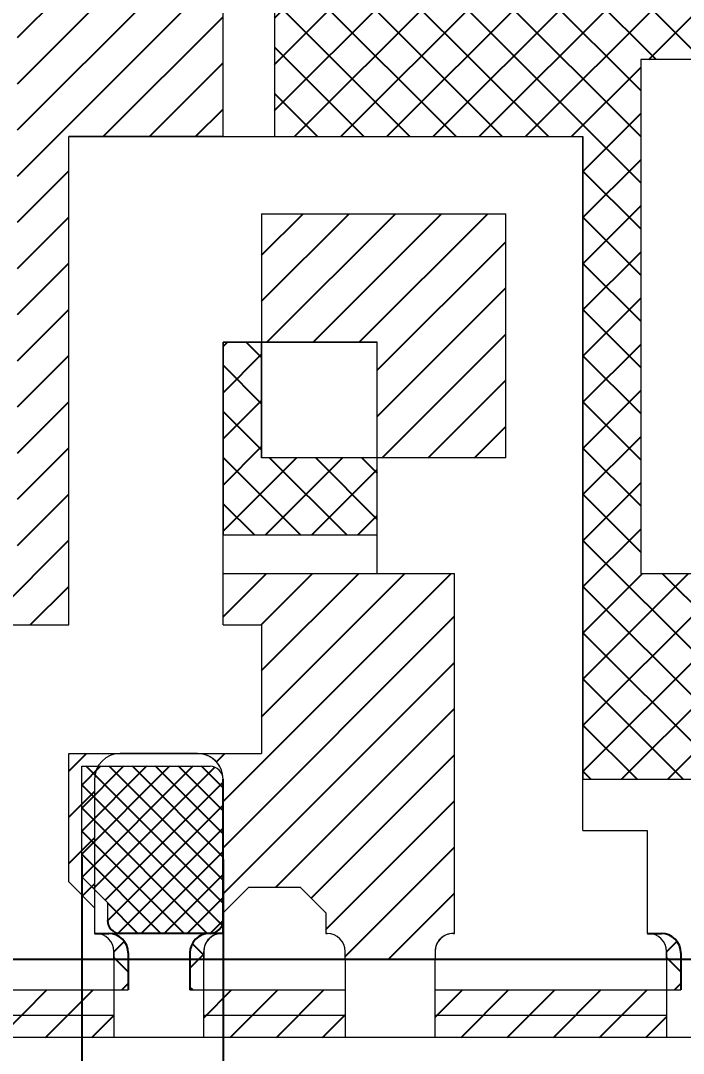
# Model space of a CAD drawing. Extents: x -4.2 to 13.4, y -4.2 to 26.3.
# Drawn here: x 11.636 to 12.28, y 22.102 to 23.106 of the extents above; entities that cross this region are included whole.
import ezdxf

# ---------------------------------------------------------------- set-up
doc = ezdxf.new("R2010")
doc.units = 0
doc.linetypes.add('SLD-Solid', pattern=[0])
doc.layers.add('AM_4', color=3, linetype='Continuous', lineweight=25)
doc.layers.add('LDF', color=7, linetype='SLD-Solid')
doc.layers.add('LF-LINE', color=1, linetype='Continuous')
doc.styles.get("Standard").update_dxf_attribs({"font": 'calibri.ttf'})
doc.dimstyles.new('副本 1 4', dxfattribs={"dimscale": 0.04, "dimtxt": 2.5, "dimasz": 2.5, "dimexe": 1.25, "dimexo": 0.625, "dimtad": 0, "dimdec": 3, "dimlfac": 2, "dimzin": 1, "dimtxsty": 'Standard', "dimcen": 2.5, "dimadec": 0, "dimazin": 0, "dimtfac": 1, "dimtdec": 3, "dimtmove": 0, "dimatfit": 3, "dimfxl": 1, "dimarcsym": 0})

# ---------------------------------------------------------------- blocks, each defined once
blk = doc.blocks.new('A$C153C7E87')
h = blk.add_hatch()
h.set_pattern_fill('ANSI31', scale=0.002, angle=-89.99999999999999, style=0)
h.set_pattern_definition([(315, (-9.371932650786619, 7.568336213357582), (0.0044901280605346, 0.0044901280605346), [])])
h.paths.add_polyline_path([(0.0119326722986841, -0.0228037573088074), (0.0119326722986841, 0.0021962426911699), (0.0069326722986887, 0.0071962426911654), (0.0069326722986887, -0.0178037573086982, -0.4142135623736279), (0.0019326722986932, -0.0228037573086937)], flags=17)
h.paths.add_polyline_path([(-0.0330673277013602, -0.0228037573086937), (-0.033067327701275, 0.0021962426912836), (-0.0380673277012704, 0.0071962426913501), (-0.0380673277012704, -0.0178037573086272, -0.4142135623730951), (-0.0430673277013511, -0.0228037573086937)])
h.paths.add_polyline_path([(-0.0780673277013477, -0.0228037573086937), (-0.0780673277013477, 0.0021962426912836), (-0.0830673277013148, 0.0071962426913501), (-0.0830673277013148, -0.0178037573086272, -0.4142135623730951), (-0.0880673277013386, -0.0228037573086937)])
h.paths.add_polyline_path([(-0.1230673277013068, -0.0228037573086937), (-0.1230673277013068, 0.0021962426913547), (-0.1280673277013875, 0.0071962426913501), (-0.1280673277013022, -0.0178037573086272, -0.4142135623730951), (-0.1330673277012977, -0.0228037573086937)])
h.paths.add_polyline_path([(-0.1680673277013511, -0.0228037573086937), (-0.1680673277013795, 0.0021962426913547), (-0.1730673277012613, 0.0071962426913501), (-0.1730673277012613, -0.0178037573086272, -0.4142135623730951), (-0.1780673277012568, -0.0228037573086937)])
h.paths.add_polyline_path([(-0.2130673277013386, -0.0228037573086937), (-0.2130673277013386, 0.0021962426912836), (-0.2180673277012204, 0.0071962426913501), (-0.2180673277012488, -0.0178037573086272, -0.4142135623730951), (-0.2230673277013295, -0.0228037573086937)])
h.paths.add_polyline_path([(-0.2580673277012977, -0.0228037573086937), (-0.2580673277012977, 0.0021962426912836), (-0.2630673277012931, 0.0071962426913501), (-0.2630673277012931, -0.0178037573086272, -0.4142135623730951), (-0.2680673277012886, -0.0228037573086937)])
h.paths.add_polyline_path([(-0.2830673277012749, -0.0228037573086937, -0.4142135623730951), (-0.2880673277012704, -0.0178037573086272), (-0.2880673277012704, 0.0071962426913501), (-0.2930673277013511, 0.0021962426912836), (-0.2930673277013511, -0.0228037573086937)])
h.paths.add_polyline_path([(-0.2860673277013177, -0.0478037573087136), (-0.2860673277013177, -0.0378037573087227), (-0.3110673277013802, -0.0378037573087227), (-0.3160673277012904, -0.0428037573086755), (-0.2910673277013984, -0.0428037573087181, -0.4142135623730951)])
h.paths.add_polyline_path([(-0.2860673277013177, -0.0728037573086908), (-0.2860673277013177, -0.0628037573086999, -0.4142135623730939), (-0.2910673277013984, -0.0678037573086954), (-0.3160673277012904, -0.0678037573086954), (-0.3110673277013802, -0.0728037573086908)])
h.paths.add_polyline_path([(-0.2910673277013984, -0.1328037573087073, -0.4142135623730951), (-0.2860673277013177, -0.1378037573087028), (-0.2860673277013177, -0.1278037573087118), (-0.3110673277013802, -0.1278037573087118), (-0.3160673277012904, -0.1328037573087073)])
h.paths.add_polyline_path([(-0.2860673277013177, -0.1628037573087226), (-0.2860673277013177, -0.1528037573087317, -0.4142135623730939), (-0.2910673277013984, -0.1578037573087272), (-0.3160673277012904, -0.1578037573086846), (-0.3110673277013802, -0.1628037573087226)])
h.paths.add_polyline_path([(-0.2860673277013177, -0.2078037573086817), (-0.2860673277013177, -0.1978037573086908, -0.4142135623730951), (-0.2910673277013984, -0.2028037573086863), (-0.3160673277012904, -0.2028037573086863), (-0.3110673277013802, -0.2078037573086817)])
h.paths.add_polyline_path([(-0.2910673277013984, -0.2678037573086982, -0.4142135623730951), (-0.2860673277013177, -0.2728037573086937), (-0.2860673277013177, -0.2628037573087028), (-0.3110673277013802, -0.2628037573087028), (-0.3160673277012904, -0.2678037573086982)])
h.paths.add_polyline_path([(-0.2510673277012358, -0.3378037573086772), (-0.2510673277012358, -0.3228037573086908), (-0.2510673277012358, -0.2928037573086755), (-0.2610673277013404, -0.2928037573086755), (-0.2610673277013404, -0.3003037573087255), (-0.2860673277013177, -0.3003037573087255), (-0.2860673277013177, -0.2878037573087226, -0.4142135623730951), (-0.2910673277013984, -0.2928037573087181), (-0.3170673277012668, -0.2928037573086755), (-0.3120673277013566, -0.2978037573087135), (-0.3120673277013566, -0.3078037573087045), (-0.3170673277012668, -0.3128037573086999), (-0.3210673277013711, -0.3128037573086999), (-0.3210673277012859, -0.3130537573087508, -0.4142135623730366), (-0.3245673277013168, -0.3165537573086681), (-0.3260673277012813, -0.3165537573086681), (-0.3260673277012813, -0.334053757308709), (-0.3245673277013168, -0.334053757308709, -0.4142135623730942), (-0.3210673277012859, -0.3375537573086262), (-0.3210673277013711, -0.3378037573086772)])
h.paths.add_polyline_path([(-0.1810673277012995, -0.3478037573086681), (-0.1810673277012995, -0.3003037573087255), (-0.206067327701362, -0.3003037573087255), (-0.206067327701362, -0.3228037573086908), (-0.2285673277013984, -0.3228037573086908), (-0.2285673277013984, -0.3478037573086681)])
h.paths.add_polyline_path([(0.1389326722986652, -0.5428037573087892), (0.1389326722986652, -0.5728037573087619), (0.1489326722986561, -0.562803757308771), (0.1739326722987187, -0.562803757308771), (0.1739326722987187, -0.5428037573087892), (0.1489326722986561, -0.5428037573087892), (0.1489326722986561, -0.525303757308862, 0.414213562373049), (0.1389326722986652, -0.5153037573088711), (-0.2910673277013984, -0.5153037573086863, 0.4142135623731419), (-0.3010673277013893, -0.5253037573086772), (-0.3010673277013041, -0.5428037573086755), (-0.3260673277012813, -0.5428037573086755), (-0.3260673277012813, -0.5628037573087), (-0.3010673277013041, -0.5628037573087), (-0.2910673277013984, -0.5728037573086909), (-0.2910673277013984, -0.5428037573086755)])
h.paths.add_polyline_path([(-0.2510673277012358, -0.5688037573086718), (-0.2460673277013257, -0.5738037573087383), (-0.2460673277013257, -0.5578037573087045), (-0.2660673277013359, -0.5578037573087045), (-0.2660673277013359, -0.5738037573087383), (-0.2610673277013404, -0.5688037573086718)])
h.paths.add_polyline_path([(-0.206067327701362, -0.5688037573086718), (-0.2010673277012813, -0.5738037573087383), (-0.2010673277012813, -0.5578037573087045), (-0.2210673277012631, -0.5578037573087045), (-0.2210673277012631, -0.5738037573087383), (-0.2160673277013529, -0.5688037573086718)])
h.paths.add_polyline_path([(-0.1610673277013177, -0.5688037573088565), (-0.1560673277013223, -0.5738037573087383), (-0.1560673277013223, -0.5578037573087045), (-0.1760673277013041, -0.5578037573087045), (-0.1760673277013041, -0.5738037573087383), (-0.1710673277013086, -0.5688037573088565)])
h.paths.add_polyline_path([(-0.1160673277013586, -0.5688037573088565), (-0.1110673277013348, -0.5738037573087383), (-0.1110673277013348, -0.5578037573087045), (-0.1310673277013166, -0.5578037573087045), (-0.1310673277013166, -0.5738037573087383), (-0.1260673277012358, -0.5688037573088565)])
h.paths.add_polyline_path([(-0.0710673277013712, -0.5688037573088565), (-0.0660673277012904, -0.5738037573087383), (-0.0660673277012904, -0.5578037573087045), (-0.0860673277012723, -0.5578037573087045), (-0.0860673277012723, -0.5738037573087383), (-0.0810673277013621, -0.5688037573088565)])
h.paths.add_polyline_path([(-0.0260673277012984, -0.5688037573088565), (-0.0210673277013314, -0.5738037573087383), (-0.0210673277013314, -0.5578037573087045), (-0.0410673277013984, -0.5578037573087045), (-0.0410673277013984, -0.5738037573087383), (-0.0360673277013177, -0.5688037573088565)])
h.paths.add_polyline_path([(0.018932672298746, -0.5688037573088565), (0.0239326722986562, -0.5738037573087383), (0.0239326722986562, -0.5578037573087045), (0.0039326722986743, -0.5578037573087045), (0.0039326722986743, -0.5738037573087383), (0.0089326722986414, -0.5688037573088565)])
h.paths.add_polyline_path([(0.0639326722986198, -0.5688037573088565), (0.0689326722987005, -0.5738037573087383), (0.0689326722987005, -0.5578037573087045), (0.0489326722987187, -0.5578037573087045), (0.0489326722987187, -0.5738037573087383), (0.0539326722986289, -0.5688037573088565)])
h.paths.add_polyline_path([(0.1089326722986641, -0.5688037573088565), (0.1139326722986595, -0.5738037573087383), (0.1139326722986595, -0.5578037573087045), (0.0939326722986778, -0.5578037573087045), (0.0939326722986778, -0.5738037573087383), (0.0989326722987016, -0.5688037573088565)])
h.paths.add_polyline_path([(0.1649326722987041, -0.4753037573087227), (0.1599326722986234, -0.4703037573087983), (0.1599326722986234, -0.4603037573088074), (0.1649326722987041, -0.4553037573087409), (0.1489326722986561, -0.4553037573087409), (0.1489326722986561, -0.4753037573087227)])
h.paths.add_polyline_path([(0.1649326722987041, -0.4303037573088347), (0.1599326722986234, -0.4253037573087255), (0.1599326722986234, -0.4153037573087346), (0.1649326722987041, -0.4103037573088529), (0.1489326722986561, -0.4103037573088529), (0.1489326722986561, -0.4303037573088347)])
h.paths.add_polyline_path([(0.1649326722987041, -0.3853037573088755), (0.1599326722986234, -0.3803037573087664), (0.1599326722986234, -0.3703037573087755), (0.1649326722987041, -0.3653037573088937), (0.1489326722986561, -0.3653037573088937), (0.1489326722986561, -0.3853037573088755)])
h.paths.add_polyline_path([(0.1649326722987041, -0.3403037573088028), (0.1599326722986234, -0.3353037573088073), (0.1599326722986234, -0.3253037573088164), (0.1649326722987041, -0.320303757308821), (0.1489326722986561, -0.320303757308821), (0.1489326722986561, -0.3403037573088028)])
h.paths.add_polyline_path([(0.146932672298675, -0.0578037573087755), (0.146932672298675, -0.0528037573088938), (0.146932672298675, 0.0021962426911699), (0.1422735923293885, 0.0068553226604848), (0.1419326722986796, 0.0065144026296906), (0.1419326722986796, -0.0178037573087551, -0.4142135623730951), (0.1369326722986841, -0.0228037573088074), (0.1219326722986125, -0.0228037573088074, -0.4142135623730951), (0.1169326722985886, -0.0178037573087551), (0.1169326722987023, 0.0071962426911654), (0.1119326722987068, 0.0021962426911699), (0.1119326722987068, -0.0628037573088847), (0.0119326722986841, -0.062803757308771), (0.0119326722986841, -0.0478037573087136), (-0.0410673277013984, -0.0478037573087136, 0.4142135623730951), (-0.0460673277014223, -0.052803757308709), (-0.0460673277013086, -0.0703037573087499, 0.4142135623715727), (-0.0385673277013439, -0.0778037573086863), (-0.0360673277013177, -0.0778037573086863), (-0.0360673277013177, -0.0578037573087045), (0.0069326722986887, -0.0578037573087045), (0.0069326722986887, -0.0678037573086954), (0.1169326722987023, -0.0678037573087664), (0.1169326722987023, -0.0578037573087755)])
h.paths.add_polyline_path([(0.1649326722987041, -0.0978037573088528), (0.1599326722986234, -0.0928037573088574), (0.1599326722986234, -0.0828037573088665), (0.1649326722987041, -0.077803757308871), (0.1489326722986561, -0.077803757308871), (0.1489326722986561, -0.0978037573088528)])
h.paths.add_polyline_path([(0.1649326722987041, -0.1428037573088119), (0.1599326722986234, -0.1378037573088164), (0.1599326722986234, -0.1278037573088255), (0.1649326722987041, -0.1228037573088301), (0.1489326722986561, -0.1228037573088301), (0.1489326722986561, -0.1428037573088119)])
h.paths.add_polyline_path([(0.1649326722987041, -0.1878037573088846), (0.1599326722986234, -0.1828037573087755), (0.1599326722986234, -0.1728037573087846), (0.1649326722987041, -0.1678037573087892), (0.1489326722986561, -0.1678037573087892), (0.1489326722986561, -0.1878037573088846)])
h.paths.add_polyline_path([(0.1649326722987041, -0.2328037573088437), (0.1599326722986234, -0.2278037573088483), (0.1599326722986234, -0.2178037573088574), (0.1649326722987041, -0.2128037573088619), (0.1489326722986561, -0.2128037573088619), (0.1489326722986561, -0.2328037573088437)])
h.paths.add_polyline_path([(0.1599326722986234, -0.2628037573088164), (0.1599326722986234, -0.257803757308821), (0.146932672298675, -0.257803757308821), (0.146932672298675, -0.2528037573088255), (-0.0360673277013177, -0.2528037573088255), (-0.0360673277013177, -0.0928037573086727), (-0.0385673277013439, -0.0928037573086727, 0.4142135623730951), (-0.0460673277013086, -0.1003037573087226), (-0.0460673277014223, -0.2578037573087073, 0.4142135623730951), (-0.0410673277013984, -0.2628037573087028)])
h.paths.add_polyline_path([(-0.2610673277013404, -0.2478037573087164), (-0.2610673277012268, -0.2628037573087028), (-0.1660673277013984, -0.2628037573087028), (-0.1660673277013984, -0.2928037573086755), (-0.0760673277012813, -0.2928037573087891), (-0.0760673277012813, -0.269493354929196), (-0.0760673277012813, -0.2628037573088164), (-0.0660673277012904, -0.2628037573088164), (-0.0660673277012904, -0.0478037573087136), (-0.2610673277013404, -0.0478037573087136), (-0.2610673277013404, -0.0878037573086772), (-0.2910673277013984, -0.0878037573086772, -0.4142135623730951), (-0.2860673277013177, -0.0928037573086727), (-0.2860673277013177, -0.107803757308659, -0.4142135623739849), (-0.2910673277013984, -0.1128037573086544), (-0.2610673277013404, -0.1128037573087255), (-0.2610673277013404, -0.2228037573086681), (-0.2910673277013984, -0.2228037573087391, -0.4142135623730951), (-0.2860673277013177, -0.2278037573087346), (-0.2860673277013177, -0.2428037573086499, -0.4142135623739831), (-0.2910673277013984, -0.2478037573086453)])
h.paths.add_polyline_path([(-0.2510673277012358, -0.0828037573086817), (-0.2260673277013439, -0.0578037573087045), (-0.0760673277012813, -0.0578037573087045), (-0.0760673277012813, -0.2528037573088255), (-0.2510673277012358, -0.2528037573087118)], flags=16)
edge = h.paths.add_edge_path()
edge.add_line((0.0719326722987432, 0.0081962426911417), (0.0519326722987614, 0.0081962426911417))
edge.add_line((0.0519326722987614, 0.0081962426911417), (0.0519326722987614, -0.0178037573088346))
edge.add_arc((0.0469326722986523, -0.0178037573088119), 0.0050000000000637, -90, -5.210836206970271e-10, ccw=False)
edge.add_line((0.0469326722986523, -0.0228037573088074), (0.0319326722986887, -0.0228037573088074))
edge.add_arc((0.0319326722986944, -0.0178037573088119), 0.0050000000000182, -179.99999999973943, -90, ccw=False)
edge.add_line((0.0269326722986705, -0.0178037573088119), (0.0269326722986705, -0.0378037573088165))
edge.add_line((0.0269326722986705, -0.0378037573087937), (0.0269326722986705, -0.0478037573087846))
edge.add_line((0.0269326722986705, -0.0478037573087846), (0.0969326722986978, -0.0478037573087846))
edge.add_line((0.0969326722987205, -0.0478037573087846), (0.0969326722987205, -0.0178037573087892))
edge.add_arc((0.0919326722987251, -0.0178037573088119), 0.0049999999999727, -90, 0, ccw=False)
edge.add_line((0.0919326722987251, -0.0228037573088074), (0.076932672298716, -0.0228037573088074))
edge.add_arc((0.0769326722987387, -0.0178037573088119), 0.0050000000000182, -179.99999999973943, -90, ccw=False)
edge.add_line((0.0719326722987432, -0.0178037573088119), (0.0719326722987432, 0.0081962426911645))
h = blk.add_hatch()
h.set_pattern_fill('ANSI31', color=256, scale=0.002, angle=-89.99999999999999)
h.set_pattern_definition([(315, (-0.3359705710240917, -0.0331739461955891), (0.0044901280605346, 0.0044901280605346), [])])
h.paths.add_polyline_path([(-0.3320673277012816, -0.0465537573087573), (-0.3320673277012816, 0.002196242691241), (-0.3413173277013186, 0.002196242691241), (-0.3413173277013186, -0.0465537573087573)])
h.paths.add_polyline_path([(-0.3320673277012816, -0.0915537573087591), (-0.3320673277012816, -0.0640537573087698), (-0.3413173277013186, -0.0640537573087698), (-0.3413173277013186, -0.0915537573087591)])
h.paths.add_polyline_path([(-0.3320673277013384, -0.1365537573087607), (-0.3320673277013384, -0.1090537573087573), (-0.3413173277013186, -0.1090537573087573), (-0.3413173277013186, -0.1365537573087607)])
h.paths.add_polyline_path([(-0.3320673277013384, -0.1815537573087624), (-0.3320673277013384, -0.154053757308759), (-0.3413173277013186, -0.154053757308759), (-0.3413173277013186, -0.1815537573087624)])
h.paths.add_polyline_path([(-0.3320673277013384, -0.2265537573087499), (-0.3320673277013384, -0.1990537573087607), (-0.3413173277013186, -0.1990537573087607), (-0.3413173277013186, -0.2265537573087499)])
h.paths.add_polyline_path([(-0.3320673277013384, -0.2715537573087516), (-0.3320673277013384, -0.2440537573087624), (-0.3413173277013186, -0.2440537573087624), (-0.3413173277013186, -0.2715537573087516)])
h.paths.add_polyline_path([(-0.3320673277013384, -0.3165537573087533), (-0.3320673277013384, -0.2890537573087499), (-0.3413173277013186, -0.2890537573087499), (-0.3413173277013186, -0.3165537573087533)])
h.paths.add_polyline_path([(-0.3320673277013384, -0.3790537573087391), (-0.3320673277013384, -0.3340537573087516), (-0.3413173277013186, -0.3340537573087516), (-0.3413173277013186, -0.3790537573087391)])
h.paths.add_polyline_path([(-0.3320673277013384, -0.4240537573087125), (-0.3320673277013384, -0.39655375730878), (-0.3413173277013186, -0.39655375730878), (-0.3413173277013186, -0.4240537573087125)])
h.paths.add_polyline_path([(-0.3320673277013384, -0.469053757308771), (-0.3320673277013384, -0.4415537573087392), (-0.3413173277013186, -0.4415537573087392), (-0.3413173277013186, -0.469053757308771)])
h.paths.add_polyline_path([(-0.3260673277012813, -0.562803757308771), (-0.3260673277012813, -0.5428037573086897), (-0.3320673277013384, -0.5428037573086897), (-0.3320673277013384, -0.4865537573087125), (-0.3413173277013186, -0.4865537573087125), (-0.3413173277013186, -0.562803757308771)])
h = blk.add_hatch()
h.set_pattern_fill('NET', color=3, scale=0.002, angle=-44.99999999999999)
h.set_pattern_definition([(315, (-0.2035350340910611, 1.676418488909931), (0.0044901280605346, 0.0044901280605346), []), (45, (-0.2035350340910611, 1.676418488909931), (-0.0044901280605346, 0.0044901280605346), [])])
edge = h.paths.add_edge_path()
edge.add_line((-0.0360673277013177, -0.0778037573086863), (-0.0360673277013177, -0.0928037573086954))
edge.add_line((-0.0360673277013177, -0.0928037573086727), (0.0964326722986642, -0.0928037573086727))
edge.add_arc((0.0964326722986471, -0.0853037573088074), 0.0075000000000017, 270, 360)
edge.add_arc((0.0964326722986471, -0.0853037573088074), 0.0074999999999989, -1.27e-14, 89.99999999999999)
edge.add_line((0.0964326722986471, -0.077803757308871), (-0.0360673277013348, -0.077803757308871))
edge = h.paths.add_edge_path()
edge.add_arc((0.158932672298647, -0.0653037573088256), 0.0050000000000011, -1.27e-14, 360)
edge = h.paths.add_edge_path()
edge.add_arc((0.158932672298647, -0.1103037573087846), 0.0050000000000011, -1.27e-14, 360)
edge = h.paths.add_edge_path()
edge.add_arc((0.158932672298647, -0.1553037573088574), 0.0050000000000011, -1.27e-14, 360)
edge = h.paths.add_edge_path()
edge.add_arc((0.158932672298647, -0.2003037573088164), 0.0050000000000011, -1.27e-14, 360)
edge = h.paths.add_edge_path()
edge.add_arc((0.158932672298647, -0.2453037573087755), 0.0050000000000011, -1.27e-14, 360)
edge = h.paths.add_edge_path()
edge.add_arc((0.158932672298647, -0.3078037573087755), 0.0050000000000011, -1.27e-14, 360)
edge = h.paths.add_edge_path()
edge.add_arc((0.158932672298647, -0.3528037573088483), 0.0050000000000011, -1.27e-14, 360)
edge = h.paths.add_edge_path()
edge.add_arc((0.158932672298647, -0.3978037573088073), 0.0050000000000011, -1.27e-14, 360)
edge = h.paths.add_edge_path()
edge.add_arc((0.158932672298647, -0.4428037573088801), 0.0050000000000011, -1.27e-14, 360)
edge = h.paths.add_edge_path()
edge.add_arc((0.158932672298647, -0.4878037573087255), 0.0050000000000011, -1.27e-14, 360)
h.paths.add_polyline_path([(0.1389326722986652, -0.4953037573087045), (0.1389326722986652, -0.2928037573087891), (-0.0760673277012813, -0.2928037573087891), (-0.0760673277012813, -0.3028037573087801), (-0.0760673277012813, -0.3165537573088528), (-0.0610673277013802, -0.3165537573088528), (-0.0610673277013802, -0.3065537573088619), (-0.0210673277013314, -0.3065537573088619), (-0.0210673277013314, -0.4740537573086954), (-0.1210673277013257, -0.4740537573086954), (-0.1210673277013257, -0.3165537573086681), (-0.0760673277012813, -0.3165537573088528), (-0.0760673277012813, -0.3028037573087801), (-0.1660673277013984, -0.302803757308709), (-0.1660673277013984, -0.3628037573087255), (-0.2910673277013984, -0.3628037573087255), (-0.2910673277013984, -0.4953037573087045)])
h.paths.add_polyline_path([(0.0089326722986414, -0.4740537573086954), (0.0089326722986414, -0.3065537573088619), (0.1089326722986641, -0.3065537573088619), (0.1089326722986641, -0.4740537573086954)], flags=16)
h.paths.add_polyline_path([(-0.1510673277012984, -0.4740537573086954), (-0.2510673277012358, -0.4740537573086954), (-0.2510673277012358, -0.3740537573086726), (-0.1510673277012984, -0.3740537573086726)], flags=16)
h.paths.add_polyline_path([(-0.2285673277013984, -0.3003037573087255), (-0.206067327701362, -0.3003037573087255), (-0.206067327701362, -0.2928037573086755), (-0.2435673277012995, -0.2928037573086755), (-0.2435673277012995, -0.3228037573086908), (-0.2285673277013984, -0.3228037573086908)], flags=17)
edge = h.paths.add_edge_path()
edge.add_arc((-0.3120673277013566, -0.3878037573087027), 0.0049999999999983, -1.27e-14, 360)
edge = h.paths.add_edge_path()
edge.add_arc((-0.3120673277013566, -0.4328037573087045), 0.0049999999999983, -1.27e-14, 360)
edge = h.paths.add_edge_path()
edge.add_arc((-0.3120673277013566, -0.4778037573087346), 0.0050000000000011, -1.27e-14, 360)
at = {"linetype": 'ByBlock', "ltscale": 10}
h = blk.add_hatch(dxfattribs=at)
h.set_pattern_fill('ANSI37', color=3, scale=0.002, angle=-180, style=0)
h.set_pattern_definition([(225, (-0.328989516226585, -0.2882241371585365), (0.0044901280605346, -0.0044901280605346), []), (315, (-0.328989516226585, -0.2882241371585365), (0.0044901280605346, 0.0044901280605346), [])])
h.paths.add_polyline_path([(-0.3320673277012531, -0.2890537573087926), (-0.3260673277012813, -0.2890537573087926), (-0.3260673277012813, -0.2863537573089445), (-0.3320673277012531, -0.2863537573089303)])
h.paths.add_polyline_path([(-0.3260673277012813, -0.2890537573087926), (-0.3245673277013168, -0.2890537573087215, -0.4135710886445131), (-0.3210673361254805, -0.2925460781725775), (-0.3210673361253669, -0.2901537573088149, 0.4142135623712452), (-0.3248673361254362, -0.2863537573088166), (-0.3260673277012813, -0.2863537573088166)])
h.paths.add_polyline_path([(-0.3320673277013384, -0.2743537573091004), (-0.3260673277012813, -0.274353757309072), (-0.3260673277012813, -0.2715537573087801), (-0.3320673277012531, -0.2715537573087801)])
h.paths.add_polyline_path([(-0.3260673277012813, -0.274353757309072), (-0.3248673361254362, -0.2743537573090009, 0.414213562371245), (-0.3210673361253669, -0.2705537573090311), (-0.3210673361254805, -0.2680460781740379, -0.4148563279849128), (-0.3245673277013168, -0.271553757308709), (-0.3260673277012813, -0.2715537573087801)])
h = blk.add_hatch(dxfattribs=at)
h.set_pattern_fill('ANSI37', color=3, scale=0.002, angle=-180, style=0)
h.set_pattern_definition([(225, (-0.3289895162266703, -0.3957241371585098), (0.0044901280605346, -0.0044901280605346), []), (315, (-0.3289895162266703, -0.3957241371585098), (0.0044901280605346, 0.0044901280605346), [])])
h.paths.add_polyline_path([(-0.3320673277013384, -0.39655375730878), (-0.3260673277012813, -0.39655375730878), (-0.3260673277012813, -0.3938537573089746), (-0.3320673277013384, -0.3938537573089036)])
h.paths.add_polyline_path([(-0.3260673277012813, -0.39655375730878), (-0.3245673277013168, -0.3965537573087516, -0.4135710886445131), (-0.3210673361254805, -0.4000460781725508), (-0.3210673361254805, -0.397653757308845, 0.4142135623712452), (-0.3248673361254362, -0.3938537573088183), (-0.3260673277012813, -0.3938537573088183)])
h.paths.add_polyline_path([(-0.3320673277013668, -0.3818537573091021), (-0.3260673277012813, -0.3818537573090594), (-0.3260673277012813, -0.3790537573087533), (-0.3320673277013384, -0.3790537573087533)])
h.paths.add_polyline_path([(-0.3260673277012813, -0.3818537573090594), (-0.3248673361254362, -0.381853757309031, 0.414213562371245), (-0.3210673361254805, -0.3780537573090044), (-0.3210673361254805, -0.3755460781740254, -0.4148563279849128), (-0.3245673277013168, -0.3790537573087391), (-0.3260673277012813, -0.3790537573087533)])
at = {"color": 6, "linetype": 'SLD-Solid'}
for p, q in [((-0.3260673277012813, 0.017196242691341), (-0.3260673277012813, -0.5828037573086818)), ((-0.3260673277012813, 0.01719624269127), (-0.3260673277012813, -0.5828037573087528))]:
    blk.add_line(p, q, dxfattribs=at)
at = {"layer": 'LDF', "linetype": 'SLD-Solid', "lineweight": 15}
for p, q in [((-0.3413173277013186, -0.5980537573087616), (-0.3413173277013186, 0.032446242691222)), ((-0.3320673277013384, -0.2413537573088718), (-0.3320673277012531, -0.2743537573091146)), ((-0.3320673277013384, -0.2413537573088718), (-0.3320673277013384, -0.2743537573091004)), ((-0.3413173277013186, -0.2715537573087516), (-0.3413173277013186, -0.2440537573087624)), ((-0.3413173277013186, -0.2715537573087801), (-0.3413173277013186, -0.2440537573087482)), ((-0.2610673277013404, -0.2478037573087164), (-0.2610673277012268, -0.2628037573086317)), ((-0.3160673277012904, -0.2678037573086982), (-0.3110673277013802, -0.2628037573087028)), ((-0.3110673277013802, -0.2628037573087028), (-0.2860673277013177, -0.2628037573087028)), ((-0.2860673277013177, -0.2628037573087028), (-0.2860673277013177, -0.3003037573087255)), ((-0.2860673277013177, -0.2628037573087028), (-0.2860673277013177, -0.2728037573086937)), ((-0.2610673277012268, -0.2628037573087028), (-0.1660673277013984, -0.2628037573087028)), ((-0.1660673277013984, -0.2628037573087028), (-0.1660673277013984, -0.302803757308709)), ((-0.1660673277013984, -0.2928037573086755), (-0.1660673277013984, -0.2628037573087028)), ((-0.3160673277012904, -0.2678037573086982), (-0.3210673277013711, -0.2678037573086982)), ((-0.3210673277013711, -0.2680537573086781), (-0.3210673277013711, -0.2678037573086982)), ((-0.2910673277013984, -0.2678037573086982), (-0.3210673277013711, -0.2678037573086982)), ((-0.3210673277013711, -0.2680537573087491), (-0.3210673277013711, -0.2678037573087408)), ((-0.3210673277012859, -0.2678037573087835), (-0.3210673277012859, -0.2680537573087633)), ((-0.3210673277013711, -0.2680537573087491), (-0.3210673277013711, -0.2678037573087124)), ((-0.2910673277013984, -0.2678037573086982), (-0.3160673277012904, -0.2678037573086982)), ((-0.3260673277012813, -0.2715537573087516), (-0.3413173277013186, -0.2715537573087516)), ((-0.3320673277013384, -0.2715537573087516), (-0.3413173277013186, -0.2715537573087516)), ((-0.3260673277012813, -0.2715537573087801), (-0.3413173277013186, -0.2715537573087801)), ((-0.3320673277013384, -0.2715537573087801), (-0.3413173277013186, -0.2715537573087801)), ((-0.3260673277012813, -0.271553757308709), (-0.3370673277012486, -0.271553757308709)), ((-0.3260673277012813, -0.271553757308709), (-0.3320673277013384, -0.271553757308709)), ((-0.3260673277012813, -0.2715537573087516), (-0.3320673277013384, -0.2715537573087516)), ((-0.3260673277012813, -0.2715537573087801), (-0.3320673277012531, -0.2715537573087801)), ((-0.3260673277012813, -0.2715537573087801), (-0.3320673277013384, -0.2715537573087801)), ((-0.3245673277013168, -0.271553757308709), (-0.3260673277012813, -0.271553757308709)), ((-0.3245673277013168, -0.2715537573087516), (-0.3260673277012813, -0.2715537573087516)), ((-0.3260673277012813, -0.2715537573087801), (-0.3245673277013168, -0.2715537573087801)), ((-0.3245673277013168, -0.2715537573087801), (-0.3260673277012813, -0.2715537573087801)), ((-0.2860673277013177, -0.2878037573087226), (-0.2860673277013177, -0.2728037573086937)), ((-0.3320673277013384, -0.2863537573089303), (-0.3320673277012531, -0.3165537573087391)), ((-0.3320673277013384, -0.2863537573089303), (-0.3320673277013668, -0.3165537573087391)), ((-0.3413173277013186, -0.2890537573087499), (-0.3320673277013384, -0.2890537573087499)), ((-0.3413173277013186, -0.2890537573087499), (-0.3260673277012813, -0.2890537573087499)), ((-0.3413173277013186, -0.3165537573087533), (-0.3413173277013186, -0.2890537573087499)), ((-0.3413173277013186, -0.2890537573087215), (-0.3320673277013384, -0.2890537573087215)), ((-0.3413173277013186, -0.2890537573087215), (-0.3260673277012813, -0.2890537573087215)), ((-0.3413173277013186, -0.3165537573087391), (-0.3413173277013186, -0.2890537573087215)), ((-0.3370673277012486, -0.2890537573087073), (-0.3260673277012813, -0.2890537573087073)), ((-0.3320673277013384, -0.2890537573087073), (-0.3260673277012813, -0.2890537573087073)), ((-0.3320673277013384, -0.2890537573087499), (-0.3260673277012813, -0.2890537573087499)), ((-0.3320673277012531, -0.2890537573087926), (-0.3260673277012813, -0.2890537573087926)), ((-0.3320673277013384, -0.2890537573087215), (-0.3260673277012813, -0.2890537573087215)), ((-0.3260673277012813, -0.2890537573087073), (-0.3245673277013168, -0.2890537573087073)), ((-0.3260673277012813, -0.2890537573087499), (-0.3245673277013168, -0.2890537573087499)), ((-0.3245673277013168, -0.2890537573087926), (-0.3260673277012813, -0.2890537573087926)), ((-0.3260673277012813, -0.2890537573087215), (-0.3245673277013168, -0.2890537573087215)), ((-0.2860673277013177, -0.2878037573087226), (-0.2860673277013177, -0.3003037573087255)), ((-0.3210673277013711, -0.2928037573086755), (-0.3210673277013711, -0.2925537573087382)), ((-0.3210673277013711, -0.2928037573087607), (-0.3210673277013711, -0.2925537573087382)), ((-0.3210673277012859, -0.2925537573087524), (-0.3210673277012859, -0.2928037573087891)), ((-0.3210673277013711, -0.2928037573086897), (-0.3210673277013711, -0.2925537573087524)), ((-0.3170673277012668, -0.2928037573086755), (-0.3210673277013711, -0.2928037573086755)), ((-0.2910673277013984, -0.2928037573086755), (-0.3210673277013711, -0.2928037573086755)), ((-0.3170673277012668, -0.2928037573086755), (-0.3120673277013566, -0.2978037573087135)), ((-0.2910673277013984, -0.2928037573086755), (-0.3170673277012668, -0.2928037573086755)), ((-0.2610673277013404, -0.2928037573086755), (-0.2435673277012995, -0.2928037573086755)), ((-0.2610673277013404, -0.2928037573086755), (-0.2610673277013404, -0.3003037573087255)), ((-0.2610673277013404, -0.2928037573086755), (-0.2510673277012358, -0.2928037573086755)), ((-0.2510673277012358, -0.2928037573086755), (-0.206067327701362, -0.2928037573086755)), ((-0.2510673277012358, -0.2928037573086755), (-0.2510673277012358, -0.3228037573086908)), ((-0.2435673277012995, -0.2928037573086755), (-0.2435673277012995, -0.3228037573086908)), ((-0.206067327701362, -0.2928037573086755), (-0.2435673277012995, -0.2928037573086755)), ((-0.206067327701362, -0.3003037573087255), (-0.206067327701362, -0.2928037573086755)), ((-0.206067327701362, -0.2928037573086755), (-0.206067327701362, -0.3228037573086908)), ((-0.1660673277013984, -0.2928037573086755), (0.1489326722986561, -0.2928037573087891)), ((-0.1660673277013984, -0.2928037573086755), (-0.0760673277012813, -0.2928037573087891)), ((-0.1660673277013984, -0.2928037573086755), (-0.1660673277013984, -0.3628037573087255)), ((-0.3120673277013566, -0.2978037573087135), (-0.3120673277013566, -0.3078037573087045)), ((-0.2610673277013404, -0.3003037573087255), (-0.2860673277013177, -0.3003037573087255)), ((-0.1810673277012995, -0.3003037573087255), (-0.2285673277013984, -0.3003037573087255)), ((-0.2285673277013984, -0.3478037573086681), (-0.2285673277013984, -0.3003037573087255)), ((-0.2285673277013984, -0.3228037573086908), (-0.2285673277013984, -0.3003037573087255)), ((-0.2285673277013984, -0.3003037573087255), (-0.206067327701362, -0.3003037573087255)), ((-0.206067327701362, -0.3228037573086908), (-0.206067327701362, -0.3003037573087255)), ((-0.1810673277012995, -0.3003037573087255), (-0.206067327701362, -0.3003037573087255)), ((-0.1810673277012995, -0.3003037573087255), (-0.1810673277012995, -0.3478037573086681)), ((-0.0760673277012813, -0.3028037573087801), (-0.1660673277013984, -0.302803757308709)), ((-0.1660673277013984, -0.302803757308709), (-0.1660673277013984, -0.3628037573087255)), ((-0.3120673277013566, -0.3078037573087045), (-0.3170673277012668, -0.3128037573086999)), ((-0.3170673277012668, -0.3128037573086999), (-0.3210673277013711, -0.3128037573086999)), ((-0.3210673277013711, -0.3130537573087082), (-0.3210673277013711, -0.3128037573086999)), ((-0.3210673277013711, -0.3130537573087224), (-0.3210673277013711, -0.3128037573087425)), ((-0.3210673277013711, -0.312803757308771), (-0.3210673277013711, -0.3130537573087935)), ((-0.3210673277013711, -0.3130537573087224), (-0.3210673277013711, -0.312803757308771)), ((-0.3260673277012813, -0.3165537573087533), (-0.3413173277013186, -0.3165537573087533)), ((-0.3320673277013384, -0.3165537573087533), (-0.3413173277013186, -0.3165537573087533)), ((-0.3260673277012813, -0.3165537573087391), (-0.3413173277013186, -0.3165537573087391)), ((-0.3320673277013384, -0.3165537573087391), (-0.3413173277013186, -0.3165537573087391)), ((-0.3260673277012813, -0.3165537573086681), (-0.3370673277012486, -0.3165537573086681)), ((-0.3260673277012813, -0.3165537573086681), (-0.3320673277013384, -0.3165537573086681)), ((-0.3260673277012813, -0.3165537573087533), (-0.3320673277013384, -0.3165537573087533)), ((-0.3260673277012813, -0.3165537573087533), (-0.3320673277013384, -0.3165537573087533)), ((-0.3260673277012813, -0.3165537573087391), (-0.3320673277013384, -0.3165537573087391)), ((-0.3260673277012813, -0.3165537573086681), (-0.3245673277013168, -0.3165537573086681)), ((-0.3260673277012813, -0.3165537573087533), (-0.3245673277013168, -0.3165537573087533)), ((-0.3260673277012813, -0.3340537573087516), (-0.3260673277012813, -0.3165537573087533)), ((-0.3260673277012813, -0.3165537573087533), (-0.3245673277013168, -0.3165537573087533)), ((-0.3260673277012813, -0.3165537573087391), (-0.3245673277013168, -0.3165537573087391)), ((-0.2510673277012358, -0.3228037573086908), (-0.2510673277012358, -0.3378037573086772)), ((-0.2510673277012358, -0.3228037573086908), (-0.2435673277012995, -0.3228037573086908)), ((-0.2510673277012358, -0.3228037573086908), (-0.206067327701362, -0.3228037573086908)), ((-0.2435673277012995, -0.3228037573086908), (-0.2285673277013984, -0.3228037573086908)), ((-0.2285673277013984, -0.3228037573086908), (-0.206067327701362, -0.3228037573086908)), ((-0.2285673277013984, -0.3478037573086681), (-0.2285673277013984, -0.3228037573086908)), ((-0.3413173277013186, -0.3340537573087516), (-0.3320673277013384, -0.3340537573087516)), ((-0.3413173277013186, -0.3340537573087516), (-0.3260673277012813, -0.3340537573087516)), ((-0.3413173277013186, -0.3790537573087533), (-0.3413173277013186, -0.3340537573087516)), ((-0.3413173277013186, -0.3340537573087801), (-0.3320673277013384, -0.3340537573087801)), ((-0.3413173277013186, -0.3340537573087801), (-0.3260673277012813, -0.3340537573087801)), ((-0.3413173277013186, -0.3790537573087391), (-0.3413173277013186, -0.3340537573087801)), ((-0.3370673277012486, -0.334053757308709), (-0.3260673277012813, -0.334053757308709)), ((-0.3320673277013384, -0.334053757308709), (-0.3260673277012813, -0.334053757308709)), ((-0.3320673277013384, -0.3340537573087516), (-0.3260673277012813, -0.3340537573087516)), ((-0.3320673277013384, -0.3340537573087516), (-0.3320673277013384, -0.3818537573091447)), ((-0.3320673277013384, -0.3340537573087801), (-0.3260673277012813, -0.3340537573087801)), ((-0.3320673277013384, -0.3340537573087801), (-0.3260673277012813, -0.3340537573087801)), ((-0.3320673277013384, -0.3340537573087516), (-0.3320673277013384, -0.3818537573091447)), ((-0.3245673277013168, -0.334053757308709), (-0.3260673277012813, -0.334053757308709)), ((-0.3245673277013168, -0.3340537573087516), (-0.3260673277012813, -0.3340537573087516)), ((-0.3245673277013168, -0.3340537573087801), (-0.3260673277012813, -0.3340537573087801)), ((-0.3245673277013168, -0.3340537573087801), (-0.3260673277012813, -0.3340537573087801)), ((-0.3210673277013711, -0.3378037573086772), (-0.3210673277013711, -0.3375537573086973)), ((-0.3210673277013711, -0.3378037573087482), (-0.3210673277013711, -0.3375537573087115)), ((-0.3210673277013711, -0.3375537573087826), (-0.3210673277013711, -0.3378037573087624)), ((-0.3210673277013711, -0.3378037573087482), (-0.3210673277013711, -0.3375537573087115)), ((-0.3210673277013711, -0.3378037573086772), (-0.2510673277012358, -0.3378037573086772)), ((-0.2285673277013984, -0.3478037573086681), (-0.1810673277012995, -0.3478037573086681)), ((-0.3010673277013041, -0.3628037573087255), (-0.1660673277013984, -0.3628037573087255)), ((-0.3010673277013041, -0.3628037573087255), (-0.2910673277013984, -0.3628037573087255)), ((-0.3010673277013041, -0.3628037573087255), (-0.3010673277013041, -0.3753037573086999)), ((-0.1660673277013984, -0.3628037573087255), (-0.2910673277013984, -0.3628037573087255)), ((-0.2910673277013984, -0.3628037573087255), (-0.2910673277013984, -0.4953037573087045)), ((-0.3010673277013041, -0.3753037573086999), (-0.3210673277013711, -0.3753037573086999)), ((-0.3210673277013711, -0.3755537573087082), (-0.3210673277013711, -0.3753037573086999)), ((-0.3210673277013711, -0.3755537573087224), (-0.3210673277013711, -0.375303757308771)), ((-0.3210673277013711, -0.375303757308771), (-0.3210673277013711, -0.3755537573087935)), ((-0.1510673277012984, -0.3740537573086726), (-0.2510673277012358, -0.3740537573086726)), ((-0.2510673277012358, -0.3740537573086726), (-0.2510673277012358, -0.4740537573086954)), ((-0.1510673277012984, -0.4740537573086954), (-0.1510673277012984, -0.3740537573086726)), ((-0.3260673277012813, -0.3790537573087391), (-0.3413173277013186, -0.3790537573087391)), ((-0.3320673277013384, -0.3790537573087391), (-0.3413173277013186, -0.3790537573087391)), ((-0.3260673277012813, -0.3790537573086681), (-0.3370673277012486, -0.3790537573086681)), ((-0.3260673277012813, -0.3790537573086681), (-0.3320673277013384, -0.3790537573086681)), ((-0.3260673277012813, -0.3790537573087533), (-0.3320673277013384, -0.3790537573087533)), ((-0.3260673277012813, -0.3790537573087391), (-0.3320673277013384, -0.3790537573087391)), ((-0.3245673277013168, -0.3790537573086681), (-0.3260673277012813, -0.3790537573086681)), ((-0.3245673277013168, -0.3790537573087391), (-0.3260673277012813, -0.3790537573087391)), ((-0.3260673277012813, -0.3790537573087533), (-0.3245673277013168, -0.3790537573087533))]:
    blk.add_line(p, q, dxfattribs=at)
for centre, radius, start, end in [((-0.3245673277013168, -0.2680537573086781), 0.0035000000000001, 270, 359.9999999999919), ((-0.3245673277013168, -0.2680537573086781), 0.0035000000000001, 270, 359.9999999999919), ((-0.3245673277013168, -0.2680537573087491), 0.0035000000000001, 270, 0), ((-0.3245673277013168, -0.2680537573087491), 0.0035000000000001, 270, 0), ((-0.3245673277013168, -0.2680537573087491), 0.0035000000000001, 270, 359.9999999999837), ((-0.3245673277013168, -0.2680537573087491), 0.0035000000000001, 270, 359.9999999999837), ((-0.2910673277013984, -0.2728037573086937), 0.005, 0, 90), ((-0.2910673277013984, -0.2728037573086937), 0.005, 0, 90), ((-0.3245673277013168, -0.2925537573087382), 0.0035000000000001, 359.9999999999919, 90), ((-0.3245673277013168, -0.2925537573087382), 0.0035000000000001, 359.9999999999919, 90), ((-0.3245673277013168, -0.2925537573087382), 0.0035000000000001, 0, 90), ((-0.3245673277013168, -0.2925537573087382), 0.0035000000000001, 0, 90), ((-0.3245673277013168, -0.2925537573087524), 0.0035000000000001, 359.9999999999837, 90), ((-0.3245673277013168, -0.2925537573087524), 0.0035000000000001, 359.9999999999837, 90), ((-0.2910673277013984, -0.2878037573087226), 0.005, 270, 0), ((-0.2910673277013984, -0.2878037573087226), 0.005, 270, 0), ((-0.3245673277013168, -0.3130537573087082), 0.0035000000000001, 270, 359.9999999999919), ((-0.3245673277013168, -0.3130537573087082), 0.0035000000000001, 270, 359.9999999999919), ((-0.3245673277013168, -0.3130537573087224), 0.0035000000000001, 270, 0), ((-0.3245673277013168, -0.3130537573087224), 0.0035000000000001, 270, 0), ((-0.3245673277013168, -0.3130537573087224), 0.0035000000000001, 270, 359.9999999999837), ((-0.3245673277013168, -0.3130537573087224), 0.0035000000000001, 270, 359.9999999999837), ((-0.3245673277013168, -0.3375537573086973), 0.0035000000000001, 359.9999999999919, 90), ((-0.3245673277013168, -0.3375537573086973), 0.0035000000000001, 359.9999999999919, 90), ((-0.3245673277013168, -0.3375537573087115), 0.0035000000000001, 0, 90), ((-0.3245673277013168, -0.3375537573087115), 0.0035000000000001, 0, 90), ((-0.3245673277013168, -0.3375537573087115), 0.0035000000000001, 359.9999999999837, 90), ((-0.3245673277013168, -0.3375537573087115), 0.0035000000000001, 359.9999999999837, 90), ((-0.3245673277013168, -0.3755537573087082), 0.0035000000000001, 270, 359.9999999999919), ((-0.3245673277013168, -0.3755537573087082), 0.0035000000000001, 270, 359.9999999999919), ((-0.3245673277013168, -0.3755537573087224), 0.0035000000000001, 270, 359.9999999999837), ((-0.3245673277013168, -0.3755537573087224), 0.0035000000000001, 270, 359.9999999999837)]:
    blk.add_arc(centre, radius, start, end, dxfattribs=at)
at = {"layer": 'LF-LINE'}
for p, q in [((-0.3210673361254805, -0.2678537573090267), (-0.3210673361254805, -0.2705537573088179)), ((-0.3248673361254362, -0.274353757309072), (-0.3320673277013384, -0.2743537573091004)), ((-0.3248673361254362, -0.2863537573089445), (-0.3320673277012531, -0.2863537573089303)), ((-0.3210673361254805, -0.2925460781741833), (-0.3210673361254805, -0.2901537573088149)), ((-0.3210673361254805, -0.375353757309), (-0.3210673361254805, -0.378053757308848)), ((-0.3248673361254362, -0.3818537573090594), (-0.3320673277013668, -0.3818537573091021))]:
    blk.add_line(p, q, dxfattribs=at)
for centre, start, end in [((-0.3248673361254362, -0.2705537573090311), 270, 0), ((-0.3248673361254362, -0.2901537573088149), 0, 90), ((-0.3248673361254362, -0.3780537573090044), 270, 0)]:
    blk.add_arc(centre, 0.0038000000000009, start, end, dxfattribs=at)
blk = doc.blocks.new('*D27')
at = {"layer": 'AM_4', "color": 0, "linetype": 'ByBlock', "lineweight": -2, "transparency": 16777216}
for p, q in [((639.8002713558521, 1022.083809967998), (639.8002713558521, 1021.372074087905)), ((639.9377724554266, 1022.081012710239), (639.9377724554266, 1021.372074087905)), ((639.7002713558522, 1021.422074087905), (639.6002713558522, 1021.422074087905)), ((639.9377724554266, 1021.422074087905), (639.8002713558521, 1021.422074087905)), ((640.0377724554266, 1021.422074087905), (640.1377724554266, 1021.422074087905))]:
    blk.add_line(p, q, dxfattribs=at)
at = {"layer": 'AM_4', "color": 0, "linetype": 'ByBlock', "transparency": 16777216}
for points in [[(639.7002713558522, 1021.438740754572), (639.7002713558522, 1021.405407421238), (639.8002713558521, 1021.422074087905)], [(640.0377724554266, 1021.438740754572), (640.0377724554266, 1021.405407421238), (639.9377724554266, 1021.422074087905)]]:
    blk.add_solid(points, dxfattribs=at)
at = {"layer": 'Defpoints', "color": 0, "linetype": 'ByBlock', "transparency": 16777216}
for p in [(639.8002713558521, 1022.108809967998), (639.9377724554266, 1022.10601271024), (639.8002713558521, 1021.422074087905)]:
    blk.add_point(p, dxfattribs=at)
at = {"layer": 'AM_4', "color": 0, "linetype": 'ByBlock', "transparency": 16777216, "insert": (639.2840405866214, 1021.422074087905), "char_height": 0.1, "attachment_point": 5}
blk.add_mtext('min0,275', dxfattribs=at)
blk = doc.blocks.new('*D28')
at = {"layer": 'AM_4', "color": 0, "linetype": 'ByBlock', "lineweight": -2, "transparency": 16777216}
for p, q in [((639.6002713558524, 1022.071868824218), (639.6002713558524, 1021.669030334082)), ((639.7002713558524, 1022.071556766485), (639.7002713558524, 1021.669030334082)), ((639.5002713558524, 1021.719030334082), (639.4002713558523, 1021.719030334082)), ((639.7002713558524, 1021.719030334082), (639.6002713558524, 1021.719030334082)), ((639.8002713558524, 1021.719030334082), (639.9002713558523, 1021.719030334082))]:
    blk.add_line(p, q, dxfattribs=at)
at = {"layer": 'AM_4', "color": 0, "linetype": 'ByBlock', "transparency": 16777216}
for points in [[(639.5002713558524, 1021.735697000748), (639.5002713558524, 1021.702363667415), (639.6002713558524, 1021.719030334082)], [(639.8002713558524, 1021.735697000748), (639.8002713558524, 1021.702363667415), (639.7002713558524, 1021.719030334082)]]:
    blk.add_solid(points, dxfattribs=at)
at = {"layer": 'Defpoints', "color": 0, "linetype": 'ByBlock', "transparency": 16777216}
for p in [(639.6002713558524, 1022.096868824218), (639.7002713558524, 1022.096556766485), (639.6002713558524, 1021.719030334082)]:
    blk.add_point(p, dxfattribs=at)
at = {"layer": 'AM_4', "color": 0, "linetype": 'ByBlock', "transparency": 16777216, "insert": (639.082155971237, 1021.719030334082), "char_height": 0.1, "attachment_point": 5}
blk.add_mtext('min0,200', dxfattribs=at)

msp = doc.modelspace()

# ---------------------------------------------------------------- linework, layer by layer
at = {"color": 80, "linetype": 'ByBlock'}
msp.add_line((11.83253971165584, 22.21832394561875), (11.83253971165584, 22.36832393327631), dxfattribs=at)
msp.add_line((11.83253971165584, 22.21832394561875), (11.83253971165584, 22.36832393327631), dxfattribs=at)
at = {"color": 6, "linetype": 'SLD-Solid'}
msp.add_line((10.28253971165611, 22.19332393327659), (13.28253971165611, 22.19332393327659), dxfattribs=at)
at = {"layer": 'AM_4', "color": 6, "linetype": 'Continuous'}
for p, q in [((11.78055884085904, 22.38082393327659), (11.69503971165602, 22.29530480407357)), ((11.75810820055619, 22.38082393327659), (11.69503971165602, 22.31775544437619)), ((11.7356575602538, 22.38082393327659), (11.69503971165602, 22.34020608467881)), ((11.71320691995095, 22.38082393327659), (11.69503971165579, 22.36265672498143)), ((11.80300948116144, 22.38082393327659), (11.6953634311734, 22.27317788328855)), ((11.83253971166539, 22.24771700412566), (11.69943278251446, 22.38082393327659)), ((11.82455308871874, 22.37991690053104), (11.70658875132483, 22.26195256313713)), ((11.8325397116638, 22.2701676444301), (11.72188342281731, 22.38082393327659)), ((11.83253971166198, 22.29261828473454), (11.74433406311993, 22.38082393327659)), ((11.83253971166016, 22.31506892503899), (11.76678470342256, 22.38082393327659)), ((11.83253971165834, 22.33751956534343), (11.78923534372518, 22.38082393327659)), ((11.83253971165675, 22.35997020564787), (11.81168598402803, 22.38082393327659)), ((11.8315931733224, 22.22621290216602), (11.69503971165579, 22.36276636383264)), ((11.83253971165629, 22.36545288316597), (11.71781407147602, 22.2507272429857)), ((11.81703148956683, 22.21832394561898), (11.69503971165602, 22.34031572352979)), ((11.83253971165811, 22.34300224286494), (11.7200500123705, 22.23051254357756)), ((11.83253971165993, 22.32055160256414), (11.73050942256839, 22.21852131347259)), ((11.79458084926443, 22.21832394561898), (11.69503971165602, 22.31786508322716)), ((11.8325397116613, 22.2981009622631), (11.75276269501717, 22.21832394561898)), ((11.77213020896158, 22.21832394561875), (11.69503971165602, 22.29541444292431)), ((11.83253971166311, 22.2756503219623), (11.77521333531979, 22.21832394561875)), ((11.74967956865873, 22.21832394561898), (11.72003971165588, 22.24796380262183)), ((11.83253971166493, 22.25319968166127), (11.79766397562241, 22.21832394561875)), ((11.83253666980442, 22.23074599949814), (11.82011765778713, 22.21832698748085))]:
    msp.add_line(p, q, dxfattribs=at)
at = {"layer": 'AM_4', "linetype": 'SLD-Solid', "lineweight": 15}
for p, q in [((11.69503971165579, 22.38082393327659), (11.81983971165607, 22.38082393327659)), ((11.69503971165602, 22.27350160280594), (11.69503971165579, 22.38082393327659)), ((11.72003971165588, 22.24850160280585), (11.69503971165602, 22.27350160280594)), ((11.72003971165588, 22.24850160280585), (11.72003971165588, 22.23102394561875))]:
    msp.add_line(p, q, dxfattribs=at)
at = {"layer": 'AM_4', "color": 3, "linetype": 'ByBlock'}
for p, q in [((11.83253971166675, 22.23102394561966), (11.83253971165607, 22.3681239332775)), ((11.81983971166676, 22.21832394561875), (11.73273971165588, 22.21832394561875))]:
    msp.add_line(p, q, dxfattribs=at)
at = {"layer": 'AM_4', "color": 3, "linetype": 'ByBlock', "lineweight": 15}
msp.add_arc((11.81983971165607, 22.36812393327659), 0.0127, 4.4098263e-09, 90, dxfattribs=at)
at = {"layer": 'AM_4', "color": 3, "linetype": 'ByBlock'}
for centre, start, end in [((11.73273971165588, 22.23102394561875), 180, 270), ((11.81983971166676, 22.23102394561875), 270, 4.4033126e-09)]:
    msp.add_arc(centre, 0.0127, start, end, dxfattribs=at)
at = {"layer": 'LDF', "linetype": 'SLD-Solid', "lineweight": 15}
for p, q in [((11.6825397116562, 22.51832393327664), (11.6825397116562, 22.99332393327654)), ((11.6825397116562, 22.99332393327654), (11.88253971165602, 22.99332393327654)), ((11.83253971165607, 22.99332393327654), (11.6825397116562, 22.99332393327654)), ((11.83253971165607, 22.7933239332765), (11.83253971165607, 22.6058239332765)), ((11.83253971165607, 22.56832393327659), (11.83253971165607, 22.7933239332765)), ((11.98253971165616, 22.56832393327659), (11.98253971165616, 22.7933239332765)), ((11.98253971165616, 22.6058239332765), (11.98253971165616, 22.68082393327654)), ((11.83253971165607, 22.6058239332765), (11.98253971165616, 22.6058239332765)), ((11.83253971165607, 22.51832393327664), (11.83253971165607, 22.6058239332765)), ((11.98253971165616, 22.56832393327659), (11.98253971165616, 22.6058239332765)), ((11.83253971165607, 22.51832393327664), (11.83253971165607, 22.56832393327659)), ((11.83253971165607, 22.56832393327659), (11.98253971165616, 22.56832393327659)), ((11.98253971165616, 22.56832393327659), (12.05753971165598, 22.56832393327659)), ((12.05753971165598, 22.21832393327645), (12.05753971165598, 22.56832393327659)), ((11.60753971165616, 22.51832393327664), (11.6825397116562, 22.51832393327664)), ((11.83253971165607, 22.51832393327664), (11.8700397116562, 22.51832393327664)), ((11.8700397116562, 22.51832393327664), (11.8700397116562, 22.39332393327663)), ((11.6825397116562, 22.39332393327663), (11.8700397116562, 22.39332393327663)), ((11.6825397116562, 22.26832393327663), (11.6825397116562, 22.39332393327663)), ((11.6825397116562, 22.39332393327663), (11.73253971165616, 22.39332393327663)), ((11.8075397116562, 22.39332393327663), (11.73253971165616, 22.39332393327663)), ((11.8075397116562, 22.39332393327663), (11.8700397116562, 22.39332393327663)), ((11.70753971165606, 22.36832393327654), (11.70753971165606, 22.24332393327654)), ((11.70753971165606, 22.36832393327654), (11.70753971165606, 22.21832393327645)), ((11.83253971165607, 22.36832393327654), (11.83253971165607, 22.23832393327644)), ((11.83253971165607, 22.36832393327654), (11.83253971165607, 22.21832393327645)), ((11.70753971165606, 22.24332393327654), (11.6825397116562, 22.26832393327663)), ((11.83253971165607, 22.23832393327644), (11.85753971165616, 22.26332393327652)), ((11.85753971165616, 22.26332393327652), (11.90753971165611, 22.26332393327652)), ((11.90753971165611, 22.26332393327652), (11.93253971165598, 22.23832393327644)), ((11.70753971165606, 22.24332393327654), (11.70753971165606, 22.21832393327645)), ((11.83253971165607, 22.23832393327644), (11.83253971165607, 22.21832393327645)), ((11.93253971165598, 22.23832393327644), (11.93253971165598, 22.21832393327645)), ((11.70878971165609, 22.21832393327645), (11.70753971165606, 22.21832393327645)), ((11.83253971165607, 22.21832393327645), (11.83128971165604, 22.21832393327645)), ((11.933789711656, 22.21832393327645), (11.93253971165598, 22.21832393327645)), ((12.05753971165598, 22.21832393327645), (12.05628971165595, 22.21832393327645)), ((11.72628971165602, 22.20082393327652), (11.72628971165602, 22.19332393327659)), ((11.81378971165611, 22.19332393327659), (11.81378971165611, 22.20082393327652)), ((11.95128971165616, 22.19332393327659), (11.95128971165616, 22.20082393327652)), ((12.03878971165602, 22.20082393327652), (12.03878971165602, 22.19332393327659)), ((11.72628971165602, 22.19332393327659), (11.72628971165602, 22.16332393327661)), ((11.72628971165602, 22.19332393327659), (11.72628971165602, 22.13832393327653)), ((11.81378971165611, 22.16332393327661), (11.81378971165611, 22.19332393327659)), ((11.81378971165611, 22.13832393327653), (11.81378971165611, 22.19332393327659)), ((11.95128971165616, 22.19332393327659), (11.95128971165616, 22.16332393327661)), ((11.95128971165616, 22.19332393327659), (11.95128971165616, 22.13832393327653)), ((12.03878971165602, 22.19332393327659), (11.95128971165616, 22.19332393327659)), ((12.03878971165602, 22.16332393327661), (12.03878971165602, 22.19332393327659)), ((12.03878971165602, 22.13832393327653), (12.03878971165602, 22.19332393327659)), ((11.5887897116562, 22.16332393327661), (11.72628971165602, 22.16332393327661)), ((11.72628971165602, 22.16332393327661), (11.72628971165602, 22.13832393327653)), ((11.81378971165611, 22.13832393327653), (11.81378971165611, 22.16332393327661)), ((11.81378971165611, 22.16332393327661), (11.95128971165616, 22.16332393327661)), ((11.95128971165616, 22.16332393327661), (11.95128971165616, 22.13832393327653)), ((12.03878971165602, 22.13832393327653), (12.03878971165602, 22.16332393327661)), ((12.03878971165602, 22.16332393327661), (12.26378971165616, 22.16332393327661)), ((11.72628971165602, 22.13832393327653), (11.5887897116562, 22.13832393327653)), ((11.95128971165616, 22.13832393327653), (11.81378971165611, 22.13832393327653)), ((12.26378971165616, 22.13832393327653), (12.03878971165602, 22.13832393327653))]:
    msp.add_line(p, q, dxfattribs=at)
for centre, radius, start, end in [((11.73253971165616, 22.36832393327654), 0.025, 90, 180), ((11.73253971165616, 22.36832393327654), 0.025, 90, 180), ((11.8075397116562, 22.36832393327654), 0.025, 0, 90), ((11.8075397116562, 22.36832393327654), 0.025, 30.00000000020497, 90), ((11.70878971165609, 22.20082393327652), 0.0175000000000004, 0, 90), ((11.70878971165609, 22.20082393327652), 0.0175000000000004, 0, 90), ((11.83128971165604, 22.20082393327652), 0.0175000000000004, 90, 180), ((11.83128971165604, 22.20082393327652), 0.0175000000000004, 90, 180), ((11.933789711656, 22.20082393327652), 0.0175000000000004, 0, 90), ((11.933789711656, 22.20082393327652), 0.0175000000000004, 0, 90), ((12.05628971165595, 22.20082393327652), 0.0175000000000004, 90, 180), ((12.05628971165595, 22.20082393327652), 0.0175000000000004, 90, 180)]:
    msp.add_arc(centre, radius, start, end, dxfattribs=at)

# ---------------------------------------------------------------- block references
at = {"color": 1, "linetype": 'ByBlock', "xscale": 5, "yscale": 5, "zscale": 5, "rotation": 90}
msp.add_blockref('A$C153C7E87', (10.36852092511196, 23.82366057178342), dxfattribs=at)

# ---------------------------------------------------------------- dimensions: what is measured, and where the dimension line sits
at = {"layer": 'AM_4', "color": 5, "linetype": 'ByBlock'}
for base, p1, p2, picture, middle in [((11.69503971165602, 21.63112920313415), (11.83254081123038, 22.31506782546876), (11.69503971165602, 22.31786508322739), '*D27', (11.17880894242523, 21.63112920313415)), ((11.4950397116562, 21.92808544931086), (11.59503971165611, 22.30561188171373), (11.4950397116562, 22.30592393944744), '*D28', (10.97692432704082, 21.92808544931086))]:
    dim = msp.add_linear_dim(base=base, p1=p1, p2=p2, angle=180, text='min<>', dimstyle='副本 1 4', dxfattribs=at)
    dim.commit()
    dim.dimension.update_dxf_attribs({"geometry": picture, "text_midpoint": middle, "insert": (-628.1052316441962, -999.790944884771)})

doc.saveas('drawing.dxf')
